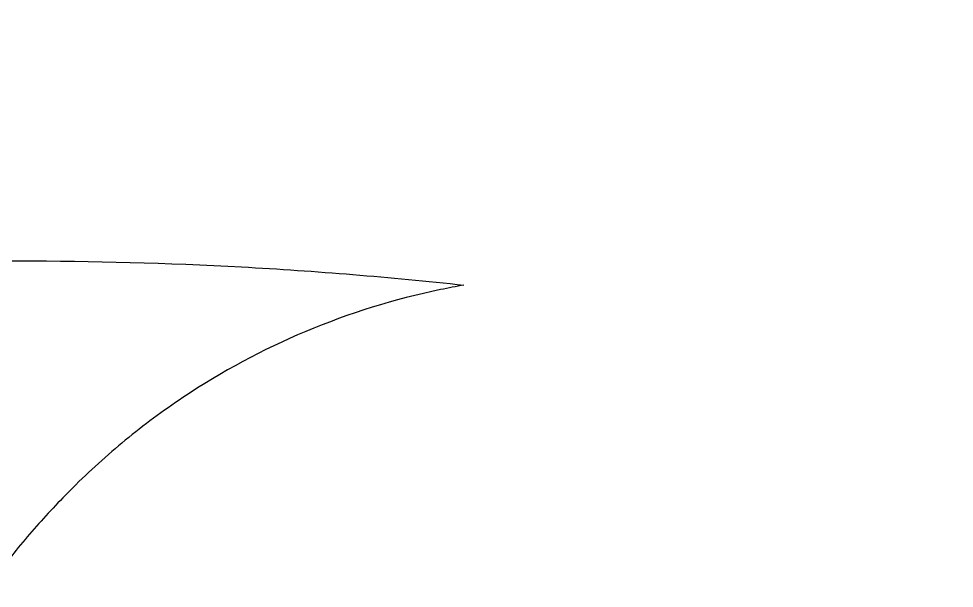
# Model space of a CAD drawing. Header units: centimetres. Extents: x -14.65 to -8.84, y 3.45 to 9.
# Drawn here: x -11.7418 to -11.3349, y 7.7076 to 7.9551 of the extents above; entities that cross this region are included whole.
import ezdxf

# ---------------------------------------------------------------- set-up
doc = ezdxf.new("R2010")
doc.units = ezdxf.units.CM
doc.header["$MEASUREMENT"] = 0
doc.layers.add('layer 1', color=7, linetype='Continuous')

msp = doc.modelspace()

# ---------------------------------------------------------------- linework, layer by layer
at = {"layer": 'layer 1', "lineweight": 30}
for points, knots in [([(-14.64842, 9.00077), (-14.64842, 9.00077), (-14.64842, 3.45043), (-14.64842, 3.45043), (-14.64842, 3.45043), (-14.64842, 3.45043), (-8.83526, 3.45043), (-8.83526, 3.45043), (-8.83526, 3.45043), (-8.83526, 3.45043), (-8.83526, 9.00077), (-8.83526, 9.00077), (-8.83526, 9.00077), (-8.83526, 9.00077), (-14.64842, 9.00077), (-14.64842, 9.00077)], [0, 0, 0, 0, 0.2, 0.2, 0.2, 0.2, 0.4, 0.4, 0.4, 0.4, 0.6, 0.6, 0.6, 0.6, 1, 1, 1, 1]), ([(-11.54814, 7.83936), (-11.58028, 7.84286), (-11.61252, 7.8455), (-11.64482, 7.84725), (-11.64482, 7.84725), (-11.67713, 7.84901), (-11.70948, 7.84989), (-11.74184, 7.84989), (-11.74184, 7.84989), (-11.77609, 7.84989), (-11.81033, 7.8489), (-11.84452, 7.84693), (-11.84452, 7.84693), (-11.87869, 7.84497), (-11.91279, 7.84202), (-11.94679, 7.83809), (-11.94679, 7.83809), (-11.9321, 7.83528), (-11.91763, 7.8314), (-11.9035, 7.82649), (-11.9035, 7.82649), (-11.88949, 7.82163), (-11.87586, 7.81574), (-11.86271, 7.80889), (-11.86271, 7.80889), (-11.84643, 7.80041), (-11.83086, 7.79062), (-11.81616, 7.77961), (-11.81616, 7.77961), (-11.80168, 7.76877), (-11.78812, 7.75676), (-11.77562, 7.74369), (-11.77562, 7.74369), (-11.77117, 7.73904), (-11.76684, 7.73428), (-11.76263, 7.72941), (-11.76263, 7.72941), (-11.75844, 7.72456), (-11.75438, 7.71961), (-11.75045, 7.71456), (-11.75045, 7.71456), (-11.74553, 7.721), (-11.7404, 7.72728), (-11.73505, 7.73338), (-11.73505, 7.73338), (-11.72968, 7.73952), (-11.72409, 7.74548), (-11.71831, 7.75124), (-11.71831, 7.75124), (-11.71102, 7.75851), (-11.70338, 7.76542), (-11.69542, 7.77194), (-11.69542, 7.77194), (-11.68738, 7.77853), (-11.67903, 7.78472), (-11.67039, 7.7905), (-11.67039, 7.7905), (-11.65356, 7.80177), (-11.63567, 7.81138), (-11.61698, 7.8192), (-11.61698, 7.8192), (-11.59805, 7.82712), (-11.57839, 7.83321), (-11.5583, 7.83739), (-11.5583, 7.83739), (-11.55661, 7.83774), (-11.55492, 7.83808), (-11.55322, 7.83841), (-11.55322, 7.83841), (-11.55153, 7.83873), (-11.54983, 7.83905), (-11.54814, 7.83936)], [0, 0, 0, 0, 0.052632, 0.052632, 0.052632, 0.052632, 0.105263, 0.105263, 0.105263, 0.105263, 0.157895, 0.157895, 0.157895, 0.157895, 0.210526, 0.210526, 0.210526, 0.210526, 0.263158, 0.263158, 0.263158, 0.263158, 0.315789, 0.315789, 0.315789, 0.315789, 0.368421, 0.368421, 0.368421, 0.368421, 0.421053, 0.421053, 0.421053, 0.421053, 0.473684, 0.473684, 0.473684, 0.473684, 0.526316, 0.526316, 0.526316, 0.526316, 0.578947, 0.578947, 0.578947, 0.578947, 0.631579, 0.631579, 0.631579, 0.631579, 0.684211, 0.684211, 0.684211, 0.684211, 0.736842, 0.736842, 0.736842, 0.736842, 0.789474, 0.789474, 0.789474, 0.789474, 0.842105, 0.842105, 0.842105, 0.842105, 0.894737, 0.894737, 0.894737, 0.894737, 1, 1, 1, 1])]:
    msp.add_open_spline(points, degree=3, knots=knots, dxfattribs=at)

doc.saveas('drawing.dxf')
